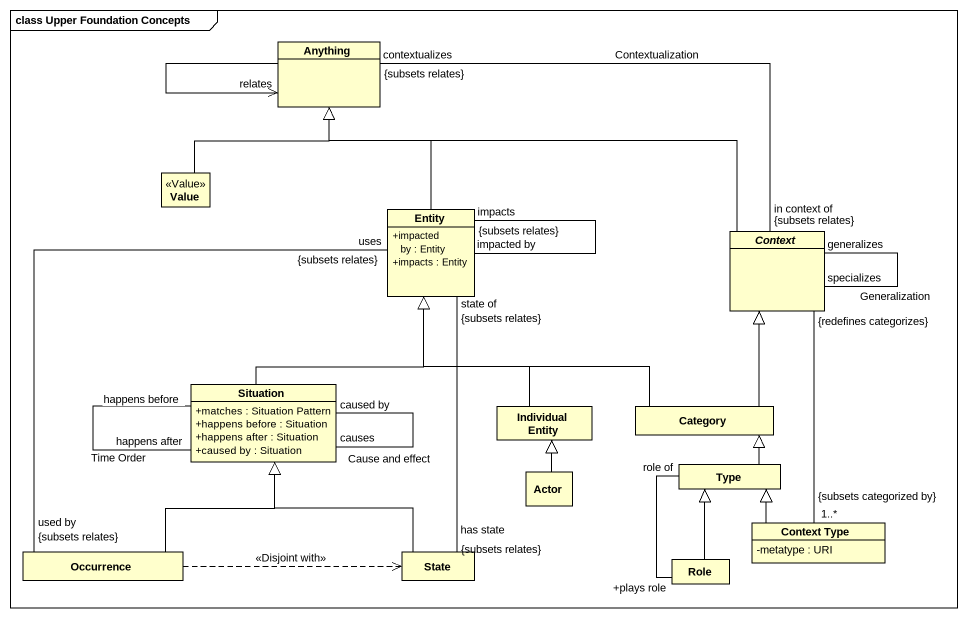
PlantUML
@startuml
mainframe class Upper Foundation Concepts
hide circle
hide empty members
skinparam classAttributeIconSize 0
class Anything
class Value <<Value>>
class "Entity" as Entity_ {
  +impacted by : Entity
  +impacts : Entity
}
abstract class Context
class Situation {
  +matches : Situation Pattern
  +happens before : Situation
  +happens after : Situation
  +caused by : Situation
}
class "Individual Entity" as Individual_Entity
class Category
class Type
class "Actor" as Actor_
class Occurrence
class "State" as State_
class "Context Type" as Context_Type {
  -metatype : URI
}
class Role
Anything --> "relates" Anything
Value -up-|> Anything
Entity_ -up-|> Anything
Entity_ "impacted by" -- "impacts\n{subsets relates}" Entity_
Context -left-|> Anything
Context "in context of\n{subsets relates}" -left- "contextualizes\n{subsets relates}" Anything : Contextualization
Context "specializes" -- "generalizes" Context : Generalization
Situation -up-|> Entity_
Situation "happens before" -- "happens after" Situation : Time Order
Situation "causes" -- "caused by" Situation : Cause and effect
Individual_Entity -up-|> Entity_
Category -up-|> Entity_
Category -up-|> Context
Type -up-|> Category
Actor_ -up-|> Individual_Entity
Occurrence "used by\n{subsets relates}" -up- "uses\n{subsets relates}" Entity_
Occurrence -up-|> Situation
Occurrence .right.> State_ : <<Disjoint with>>
State_ "has state\n{subsets relates}" -up- "state of\n{subsets relates}" Entity_
State_ -up-|> Situation
Context_Type "1..*\n{subsets categorized by}" -up- "{redefines categorizes}" Context
Context_Type -up-|> Type
Role "+plays role" -up- "role of" Type
Role -up-|> Type
@enduml
